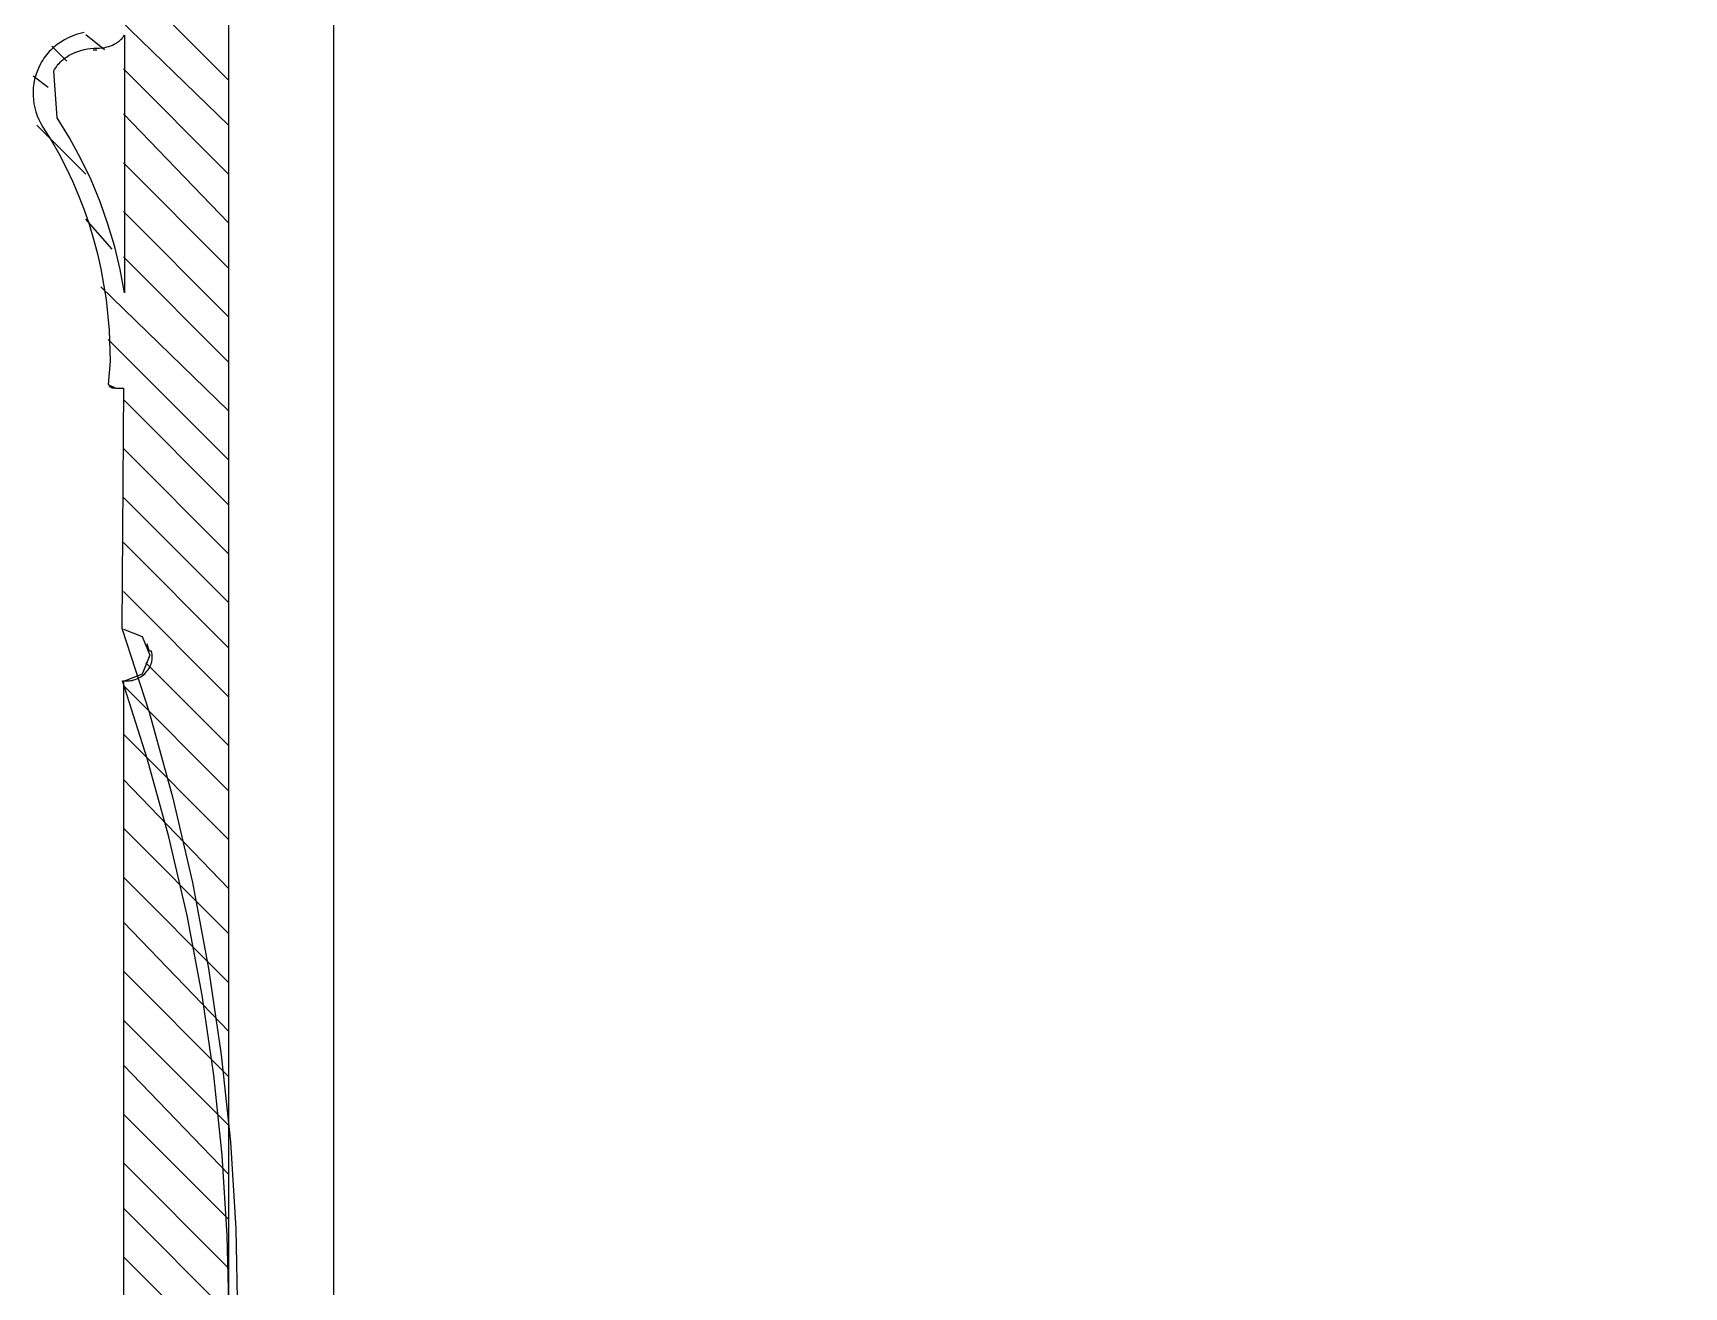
# Model space of a CAD drawing. Header units: inches. Extents: x -802 to 6464, y -987 to 5796.
# Drawn here: x 1444.9 to 1662.9, y 1906.2 to 2071.9 of the extents above; entities that cross this region are included whole.
import ezdxf

# ---------------------------------------------------------------- set-up
doc = ezdxf.new("R2010")
doc.units = ezdxf.units.IN
doc.header["$MEASUREMENT"] = 0

# ---------------------------------------------------------------- blocks, each defined once
blk = doc.blocks.new('SIDE')
at = {"color": 7}
for points in [[(2461.343, 2107.944), (2461.265, 2107.925), (2461.187, 2107.902), (2461.112, 2107.873), (2461.038, 2107.84), (2460.967, 2107.803), (2460.898, 2107.761), (2460.832, 2107.714), (2460.77, 2107.664), (2460.711, 2107.609), (2460.683, 2107.581), (2460.656, 2107.551), (2460.63, 2107.521), (2460.605, 2107.489), (2460.582, 2107.457), (2460.559, 2107.423), (2460.538, 2107.389), (2460.518, 2107.354), (2460.483, 2107.283), (2460.452, 2107.209), (2460.427, 2107.135), (2460.406, 2107.059), (2460.391, 2106.982), (2460.381, 2106.905), (2460.376, 2106.827), (2460.377, 2106.75), (2460.382, 2106.672), (2460.392, 2106.596), (2460.408, 2106.519), (2460.429, 2106.444), (2460.455, 2106.37), (2460.486, 2106.298), (2460.522, 2106.227), (2460.563, 2106.159), (2460.718, 2105.91), (2460.862, 2105.657), (2460.997, 2105.399), (2461.121, 2105.136), (2461.235, 2104.869), (2461.339, 2104.597), (2461.433, 2104.323), (2461.517, 2104.045), (2461.591, 2103.764), (2461.655, 2103.48), (2461.753, 2102.906), (2461.812, 2102.326), (2461.831, 2101.741), (2461.796, 2101.298), (2461.938, 2101.227), (2462.08, 2101.227), (2462.053, 2096.702), (2462.565, 2095.116), (2463.008, 2093.516), (2463.383, 2091.902), (2463.69, 2090.278), (2463.929, 2088.645), (2464.1, 2087.006), (2464.202, 2085.362), (2464.236, 2083.716)], [(2473.576, 2111.161), (2464.067, 2111.161), (2464.067, 2072.202), (2513.53, 2072.202), (2513.529, 2083.698), (2513.529, 2088.666)], [(2466.054, 2072.202), (2466.054, 2111.162)], [(2464.067, 2107.046), (2461.938, 2109.175)], [(2464.067, 2106.194), (2461.796, 2108.394)], [(2461.725, 2107.613), (2461.371, 2107.897)], [(2461.016, 2107.4), (2460.732, 2107.684)], [(2461.513, 2107.613), (2461.583, 2107.613)], [(2464.067, 2105.272), (2462.08, 2107.259)], [(2460.661, 2106.904), (2460.377, 2107.116)], [(2464.067, 2104.349), (2462.08, 2106.407)], [(2461.371, 2105.272), (2460.449, 2106.194)], [(2464.067, 2103.497), (2462.08, 2105.485)], [(2464.067, 2102.575), (2462.08, 2104.562)], [(2461.867, 2103.852), (2461.371, 2104.42)], [(2464.067, 2101.723), (2462.08, 2103.711)], [(2464.067, 2100.801), (2461.654, 2103.143)], [(2464.067, 2099.878), (2461.796, 2102.149)], [(2464.067, 2099.027), (2462.08, 2101.014)], [(2464.067, 2098.104), (2462.08, 2100.092)], [(2464.067, 2097.182), (2462.08, 2099.169)], [(2464.067, 2096.33), (2462.08, 2098.318)], [(2464.067, 2095.407), (2462.08, 2097.395)], [(2462.08, 2096.684), (2462.435, 2096.543), (2462.577, 2096.188), (2462.435, 2095.833), (2462.08, 2095.692), (2462.08, 2071.705), (2462.435, 2071.563), (2462.588, 2071.163), (2462.614, 2071.163), (2462.629, 2071.216), (2462.641, 2071.258), (2462.654, 2071.303)], [(2464.074, 2083.716), (2464.041, 2085.236), (2463.945, 2086.753), (2463.787, 2088.267), (2463.566, 2089.775), (2463.284, 2091.275), (2462.939, 2092.765), (2462.532, 2094.243), (2462.063, 2095.708), (2462.095, 2095.705), (2462.126, 2095.704), (2462.157, 2095.705), (2462.187, 2095.707), (2462.217, 2095.711), (2462.247, 2095.716), (2462.262, 2095.719), (2462.276, 2095.723), (2462.305, 2095.732), (2462.333, 2095.742), (2462.36, 2095.754), (2462.386, 2095.768), (2462.412, 2095.783), (2462.436, 2095.801), (2462.46, 2095.82), (2462.483, 2095.841), (2462.504, 2095.863), (2462.524, 2095.886), (2462.543, 2095.909), (2462.559, 2095.932), (2462.573, 2095.955), (2462.586, 2095.978), (2462.591, 2095.99), (2462.596, 2096.002), (2462.601, 2096.014), (2462.605, 2096.026), (2462.609, 2096.038), (2462.612, 2096.05), (2462.615, 2096.062), (2462.618, 2096.075), (2462.621, 2096.1), (2462.624, 2096.126), (2462.624, 2096.153), (2462.624, 2096.18), (2462.621, 2096.209), (2462.618, 2096.238), (2462.613, 2096.268), (2462.572, 2096.264), (2462.557, 2096.317), (2462.544, 2096.359), (2462.531, 2096.404)], [(2464.067, 2094.485), (2462.505, 2096.047)], [(2464.067, 2093.633), (2462.08, 2095.621)], [(2464.067, 2092.711), (2462.08, 2094.698)], [(2464.067, 2091.788), (2462.08, 2093.847)], [(2464.067, 2090.937), (2462.08, 2092.924)], [(2464.067, 2090.014), (2462.08, 2092.002)], [(2464.067, 2089.092), (2462.08, 2091.15)], [(2464.067, 2088.24), (2462.08, 2090.227)], [(2464.067, 2087.318), (2462.08, 2089.305)], [(2464.067, 2086.395), (2462.08, 2088.453)], [(2464.067, 2085.544), (2462.08, 2087.531)], [(2464.067, 2084.621), (2462.08, 2086.608)], [(2464.067, 2083.769), (2462.08, 2085.757)], [(2464.067, 2082.847), (2462.08, 2084.834)]]:
    blk.add_lwpolyline(points, dxfattribs=at)
for points in [[(2460.767, 2107.219), (2460.782, 2107.246), (2460.799, 2107.271), (2460.816, 2107.296), (2460.834, 2107.32), (2460.853, 2107.343), (2460.873, 2107.365), (2460.893, 2107.386), (2460.915, 2107.407), (2460.937, 2107.426), (2460.96, 2107.445), (2460.984, 2107.463), (2461.008, 2107.48), (2461.033, 2107.497), (2461.059, 2107.512), (2461.112, 2107.541), (2461.167, 2107.566), (2461.223, 2107.587), (2461.281, 2107.606), (2461.341, 2107.621), (2461.401, 2107.633), (2461.461, 2107.641), (2461.522, 2107.646), (2461.583, 2107.648), (2461.621, 2107.649), (2461.659, 2107.651), (2461.697, 2107.656), (2461.734, 2107.662), (2461.771, 2107.67), (2461.807, 2107.68), (2461.842, 2107.692), (2461.876, 2107.706), (2461.91, 2107.722), (2461.942, 2107.739), (2461.957, 2107.749), (2461.972, 2107.759), (2461.987, 2107.77), (2462.002, 2107.781), (2462.016, 2107.793), (2462.029, 2107.805), (2462.042, 2107.818), (2462.055, 2107.832), (2462.067, 2107.846), (2462.079, 2107.86), (2462.09, 2107.875), (2462.101, 2107.891), (2462.102, 2103.027), (2462.021, 2103.467), (2461.917, 2103.9), (2461.79, 2104.328), (2461.641, 2104.747), (2461.47, 2105.159), (2461.277, 2105.561), (2461.064, 2105.952), (2460.83, 2106.332)], [(2461.92, 2101.227), (2461.915, 2101.227), (2461.909, 2101.227), (2461.903, 2101.228), (2461.9, 2101.228), (2461.897, 2101.229), (2461.884, 2101.231), (2461.881, 2101.232), (2461.877, 2101.233), (2461.871, 2101.235), (2461.865, 2101.237), (2461.858, 2101.239), (2461.852, 2101.242), (2461.849, 2101.243), (2461.847, 2101.244), (2461.841, 2101.247), (2461.841, 2101.248), (2461.841, 2101.248), (2461.841, 2101.248), (2461.841, 2101.248), (2461.841, 2101.248), (2461.841, 2101.248), (2461.841, 2101.248), (2461.84, 2101.248), (2461.84, 2101.248), (2461.84, 2101.248), (2461.84, 2101.248), (2461.84, 2101.248), (2461.84, 2101.248), (2461.84, 2101.248), (2461.84, 2101.248), (2461.84, 2101.248), (2461.84, 2101.248), (2461.839, 2101.248), (2461.839, 2101.248), (2461.839, 2101.248), (2461.839, 2101.248), (2461.839, 2101.249), (2461.839, 2101.249), (2461.839, 2101.249), (2461.839, 2101.249), (2461.839, 2101.249), (2461.839, 2101.249), (2461.839, 2101.249), (2461.839, 2101.249), (2461.839, 2101.249), (2461.839, 2101.249), (2461.839, 2101.249), (2461.839, 2101.249), (2461.839, 2101.249), (2461.839, 2101.249), (2461.838, 2101.249), (2461.838, 2101.249), (2461.838, 2101.249), (2461.838, 2101.25), (2461.838, 2101.25), (2461.838, 2101.25), (2461.838, 2101.25), (2461.838, 2101.25), (2461.838, 2101.25), (2461.838, 2101.25), (2461.838, 2101.25), (2461.837, 2101.25), (2461.837, 2101.25), (2461.837, 2101.25), (2461.836, 2101.251), (2461.834, 2101.252), (2461.832, 2101.254), (2461.832, 2101.254), (2461.831, 2101.254), (2461.831, 2101.254), (2461.831, 2101.254), (2461.831, 2101.254), (2461.831, 2101.254), (2461.831, 2101.254), (2461.831, 2101.254), (2461.831, 2101.254), (2461.831, 2101.254), (2461.831, 2101.254), (2461.831, 2101.254), (2461.831, 2101.254), (2461.831, 2101.254), (2461.831, 2101.254), (2461.831, 2101.255), (2461.831, 2101.255), (2461.831, 2101.255), (2461.831, 2101.255), (2461.831, 2101.255), (2461.831, 2101.255), (2461.83, 2101.255), (2461.829, 2101.256), (2461.828, 2101.258), (2461.822, 2101.263), (2461.822, 2101.263), (2461.822, 2101.263), (2461.822, 2101.263), (2461.822, 2101.263), (2461.822, 2101.263), (2461.822, 2101.263), (2461.822, 2101.263), (2461.822, 2101.263), (2461.822, 2101.263), (2461.822, 2101.263), (2461.822, 2101.263), (2461.822, 2101.263), (2461.822, 2101.263), (2461.822, 2101.263), (2461.822, 2101.263), (2461.822, 2101.263), (2461.822, 2101.263), (2461.822, 2101.263), (2461.822, 2101.264), (2461.822, 2101.264), (2461.822, 2101.264), (2461.822, 2101.264), (2461.822, 2101.264), (2461.822, 2101.264), (2461.822, 2101.264), (2461.822, 2101.264), (2461.822, 2101.264), (2461.822, 2101.264), (2461.822, 2101.264), (2461.822, 2101.264), (2461.822, 2101.264), (2461.822, 2101.264), (2461.822, 2101.264), (2461.822, 2101.264), (2461.822, 2101.264), (2461.821, 2101.264), (2461.821, 2101.264), (2461.821, 2101.264), (2461.821, 2101.264), (2461.821, 2101.264), (2461.821, 2101.264), (2461.821, 2101.264), (2461.821, 2101.264), (2461.821, 2101.264), (2461.821, 2101.264), (2461.821, 2101.264), (2461.821, 2101.264), (2461.821, 2101.264), (2461.821, 2101.264), (2461.821, 2101.264), (2461.821, 2101.264), (2461.821, 2101.264), (2461.821, 2101.264), (2461.821, 2101.264), (2461.821, 2101.264), (2461.821, 2101.264), (2461.821, 2101.264), (2461.821, 2101.264), (2461.821, 2101.264), (2461.821, 2101.264), (2461.821, 2101.264), (2461.821, 2101.264), (2461.821, 2101.264), (2461.821, 2101.264), (2461.821, 2101.264), (2461.821, 2101.264), (2461.821, 2101.264), (2461.821, 2101.264), (2461.821, 2101.264), (2461.821, 2101.264), (2461.821, 2101.264), (2461.821, 2101.264), (2461.821, 2101.264), (2461.821, 2101.264), (2461.821, 2101.264), (2461.821, 2101.264), (2461.821, 2101.264), (2461.821, 2101.264), (2461.821, 2101.264), (2461.821, 2101.264), (2461.821, 2101.264), (2461.821, 2101.264), (2461.821, 2101.264), (2461.821, 2101.264), (2461.821, 2101.264), (2461.821, 2101.264), (2461.821, 2101.264), (2461.821, 2101.264), (2461.821, 2101.264), (2461.821, 2101.264), (2461.821, 2101.264), (2461.821, 2101.264), (2461.821, 2101.264), (2461.821, 2101.264), (2461.821, 2101.264), (2461.821, 2101.264), (2461.821, 2101.264), (2461.821, 2101.264), (2461.821, 2101.264), (2461.821, 2101.264), (2461.821, 2101.264), (2461.821, 2101.264), (2461.821, 2101.264), (2461.821, 2101.265), (2461.821, 2101.265), (2461.821, 2101.265), (2461.821, 2101.265), (2461.821, 2101.265), (2461.821, 2101.265), (2461.821, 2101.265), (2461.821, 2101.265), (2461.821, 2101.265), (2461.821, 2101.265), (2461.821, 2101.265), (2461.821, 2101.265), (2461.821, 2101.265), (2461.821, 2101.265), (2461.821, 2101.265), (2461.821, 2101.265), (2461.821, 2101.265), (2461.821, 2101.265), (2461.821, 2101.265), (2461.821, 2101.265), (2461.821, 2101.265), (2461.821, 2101.265), (2461.821, 2101.265), (2461.821, 2101.265), (2461.821, 2101.265), (2461.821, 2101.265), (2461.821, 2101.265), (2461.82, 2101.265), (2461.82, 2101.265), (2461.82, 2101.265), (2461.82, 2101.265), (2461.82, 2101.265), (2461.82, 2101.265), (2461.82, 2101.265), (2461.82, 2101.265), (2461.82, 2101.265), (2461.82, 2101.265), (2461.82, 2101.265), (2461.82, 2101.265), (2461.82, 2101.265), (2461.82, 2101.265), (2461.82, 2101.265), (2461.82, 2101.265), (2461.82, 2101.265), (2461.82, 2101.265), (2461.82, 2101.265), (2461.82, 2101.265), (2461.82, 2101.265), (2461.82, 2101.265), (2461.82, 2101.265), (2461.82, 2101.265), (2461.82, 2101.265), (2461.82, 2101.265), (2461.82, 2101.265), (2461.82, 2101.265), (2461.82, 2101.265), (2461.82, 2101.265), (2461.82, 2101.265), (2461.82, 2101.265), (2461.82, 2101.265), (2461.82, 2101.265), (2461.82, 2101.265), (2461.82, 2101.265), (2461.82, 2101.265), (2461.82, 2101.265), (2461.82, 2101.265), (2461.82, 2101.265), (2461.82, 2101.265), (2461.82, 2101.265), (2461.82, 2101.265), (2461.82, 2101.265), (2461.82, 2101.265), (2461.82, 2101.265), (2461.82, 2101.265), (2461.82, 2101.265), (2461.82, 2101.265), (2461.82, 2101.265), (2461.82, 2101.265), (2461.82, 2101.265), (2461.82, 2101.265), (2461.82, 2101.265), (2461.82, 2101.265), (2461.82, 2101.265), (2461.82, 2101.265), (2461.82, 2101.265), (2461.82, 2101.265), (2461.82, 2101.265), (2461.82, 2101.265), (2461.82, 2101.265), (2461.82, 2101.265), (2461.82, 2101.265), (2461.82, 2101.265), (2461.82, 2101.265), (2461.82, 2101.265), (2461.82, 2101.265), (2461.82, 2101.265), (2461.82, 2101.265), (2461.82, 2101.265), (2461.82, 2101.265), (2461.82, 2101.265), (2461.82, 2101.265), (2461.82, 2101.265), (2461.82, 2101.265), (2461.82, 2101.265), (2461.82, 2101.265), (2461.82, 2101.265), (2461.82, 2101.265), (2461.82, 2101.265), (2461.82, 2101.265), (2461.82, 2101.265), (2461.82, 2101.265), (2461.82, 2101.265), (2461.82, 2101.265), (2461.82, 2101.265), (2461.82, 2101.265), (2461.82, 2101.265), (2461.82, 2101.265), (2461.82, 2101.265), (2461.82, 2101.265), (2461.82, 2101.265), (2461.82, 2101.265), (2461.82, 2101.265), (2461.82, 2101.265), (2461.82, 2101.265), (2461.82, 2101.265), (2461.82, 2101.265), (2461.82, 2101.265), (2461.82, 2101.265), (2461.82, 2101.265), (2461.82, 2101.265), (2461.82, 2101.266), (2461.82, 2101.265), (2461.82, 2101.266), (2461.82, 2101.266), (2461.82, 2101.266), (2461.82, 2101.266), (2461.82, 2101.266), (2461.82, 2101.266), (2461.82, 2101.266), (2461.82, 2101.266), (2461.82, 2101.266), (2461.82, 2101.266), (2461.82, 2101.266), (2461.82, 2101.266), (2461.82, 2101.266), (2461.82, 2101.266), (2461.82, 2101.266), (2461.82, 2101.266), (2461.82, 2101.266), (2461.82, 2101.266), (2461.82, 2101.266), (2461.82, 2101.266), (2461.82, 2101.266), (2461.82, 2101.266), (2461.82, 2101.266), (2461.82, 2101.266), (2461.82, 2101.266), (2461.82, 2101.266), (2461.82, 2101.266), (2461.82, 2101.266), (2461.82, 2101.266), (2461.82, 2101.266), (2461.82, 2101.266), (2461.82, 2101.266), (2461.82, 2101.266), (2461.82, 2101.266), (2461.82, 2101.266), (2461.82, 2101.266), (2461.82, 2101.266), (2461.82, 2101.266), (2461.82, 2101.266), (2461.82, 2101.266), (2461.82, 2101.266), (2461.82, 2101.266), (2461.82, 2101.266), (2461.82, 2101.266), (2461.82, 2101.266), (2461.82, 2101.266), (2461.82, 2101.266), (2461.82, 2101.266), (2461.82, 2101.266), (2461.82, 2101.266), (2461.82, 2101.266), (2461.82, 2101.266), (2461.82, 2101.266), (2461.82, 2101.266), (2461.82, 2101.266), (2461.82, 2101.266), (2461.82, 2101.266), (2461.82, 2101.266), (2461.82, 2101.266), (2461.82, 2101.266), (2461.82, 2101.266), (2461.82, 2101.266), (2461.82, 2101.266), (2461.82, 2101.266), (2461.82, 2101.266), (2461.82, 2101.266), (2461.82, 2101.266), (2461.82, 2101.266), (2461.82, 2101.266), (2461.82, 2101.266), (2461.82, 2101.266), (2461.82, 2101.266), (2461.82, 2101.266), (2461.82, 2101.266), (2461.82, 2101.266), (2461.82, 2101.266), (2461.82, 2101.266), (2461.82, 2101.266), (2461.82, 2101.266), (2461.82, 2101.266), (2461.82, 2101.266), (2461.82, 2101.266), (2461.82, 2101.266), (2461.82, 2101.266), (2461.82, 2101.266), (2461.82, 2101.266), (2461.82, 2101.266), (2461.82, 2101.266), (2461.82, 2101.266), (2461.82, 2101.266), (2461.82, 2101.266), (2461.82, 2101.266), (2461.82, 2101.266), (2461.82, 2101.266), (2461.82, 2101.266), (2461.82, 2101.266), (2461.82, 2101.266), (2461.82, 2101.266), (2461.82, 2101.266), (2461.82, 2101.266), (2461.82, 2101.266), (2461.82, 2101.266), (2461.82, 2101.266), (2461.82, 2101.266), (2461.82, 2101.266), (2461.82, 2101.266), (2461.82, 2101.266), (2461.82, 2101.266), (2461.82, 2101.266), (2461.82, 2101.266), (2461.82, 2101.266), (2461.82, 2101.266), (2461.82, 2101.266), (2461.82, 2101.266), (2461.82, 2101.266), (2461.82, 2101.266), (2461.82, 2101.266), (2461.82, 2101.266), (2461.82, 2101.266), (2461.82, 2101.266), (2461.82, 2101.266), (2461.82, 2101.266), (2461.82, 2101.266), (2461.82, 2101.266), (2461.82, 2101.266), (2461.82, 2101.266), (2461.82, 2101.266), (2461.82, 2101.266), (2461.82, 2101.266), (2461.82, 2101.266), (2461.82, 2101.266), (2461.82, 2101.266), (2461.82, 2101.266), (2461.82, 2101.266), (2461.82, 2101.266), (2461.82, 2101.266), (2461.82, 2101.266), (2461.82, 2101.266), (2461.82, 2101.266), (2461.82, 2101.266), (2461.82, 2101.266), (2461.82, 2101.266), (2461.82, 2101.266), (2461.82, 2101.266), (2461.82, 2101.266), (2461.82, 2101.266), (2461.82, 2101.266), (2461.82, 2101.266), (2461.82, 2101.266), (2461.82, 2101.266), (2461.82, 2101.266), (2461.82, 2101.266), (2461.82, 2101.266), (2461.82, 2101.266), (2461.82, 2101.266), (2461.82, 2101.266), (2461.82, 2101.266), (2461.82, 2101.266), (2461.82, 2101.266), (2461.82, 2101.266), (2461.82, 2101.266), (2461.82, 2101.266), (2461.82, 2101.266), (2461.82, 2101.266), (2461.82, 2101.266), (2461.82, 2101.266), (2461.82, 2101.266), (2461.82, 2101.266), (2461.82, 2101.266), (2461.82, 2101.266), (2461.82, 2101.266), (2461.82, 2101.266), (2461.82, 2101.266), (2461.82, 2101.266), (2461.82, 2101.266), (2461.82, 2101.266), (2461.82, 2101.266), (2461.82, 2101.266), (2461.82, 2101.266), (2461.82, 2101.266), (2461.82, 2101.266), (2461.82, 2101.266), (2461.82, 2101.266), (2461.82, 2101.266), (2461.82, 2101.266), (2461.82, 2101.266), (2461.82, 2101.266), (2461.82, 2101.266), (2461.82, 2101.266), (2461.82, 2101.266), (2461.82, 2101.266), (2461.82, 2101.266), (2461.82, 2101.266), (2461.82, 2101.266), (2461.82, 2101.266), (2461.82, 2101.266), (2461.82, 2101.266), (2461.82, 2101.266), (2461.82, 2101.266), (2461.82, 2101.266), (2461.82, 2101.266), (2461.82, 2101.266), (2461.82, 2101.266), (2461.82, 2101.266), (2461.82, 2101.266), (2461.82, 2101.266), (2461.82, 2101.266), (2461.82, 2101.266), (2461.82, 2101.266), (2461.82, 2101.266), (2461.82, 2101.266), (2461.82, 2101.266), (2461.82, 2101.266), (2461.82, 2101.266), (2461.82, 2101.266), (2461.82, 2101.266), (2461.82, 2101.266), (2461.82, 2101.266), (2461.82, 2101.266), (2461.82, 2101.266), (2461.82, 2101.266), (2461.82, 2101.266), (2461.82, 2101.266), (2461.82, 2101.266), (2461.82, 2101.266), (2461.82, 2101.266), (2461.82, 2101.266), (2461.82, 2101.266), (2461.82, 2101.266), (2461.82, 2101.266), (2461.82, 2101.266), (2461.82, 2101.266), (2461.82, 2101.266), (2461.82, 2101.266), (2461.82, 2101.266), (2461.82, 2101.266), (2461.82, 2101.266), (2461.82, 2101.266), (2461.82, 2101.266), (2461.82, 2101.266), (2461.82, 2101.266), (2461.82, 2101.266), (2461.82, 2101.266), (2461.82, 2101.266), (2461.82, 2101.266), (2461.82, 2101.266), (2461.82, 2101.266), (2461.82, 2101.266), (2461.82, 2101.266), (2461.82, 2101.266), (2461.82, 2101.266), (2461.82, 2101.266), (2461.82, 2101.266), (2461.82, 2101.266), (2461.82, 2101.266), (2461.82, 2101.266), (2461.82, 2101.266), (2461.82, 2101.266), (2461.82, 2101.266), (2461.82, 2101.266), (2461.82, 2101.266), (2461.82, 2101.266), (2461.82, 2101.266), (2461.82, 2101.266), (2461.82, 2101.266), (2461.82, 2101.266), (2461.82, 2101.266), (2461.82, 2101.266), (2461.82, 2101.266), (2461.82, 2101.266), (2461.82, 2101.266), (2461.82, 2101.266), (2461.82, 2101.266), (2461.82, 2101.266), (2461.82, 2101.266), (2461.82, 2101.266), (2461.82, 2101.266), (2461.82, 2101.266), (2461.82, 2101.266), (2461.82, 2101.266), (2461.821, 2101.266), (2461.821, 2101.266), (2461.821, 2101.266), (2461.821, 2101.266), (2461.821, 2101.266), (2461.821, 2101.266), (2461.821, 2101.266), (2461.821, 2101.266), (2461.821, 2101.266), (2461.821, 2101.266), (2461.821, 2101.266), (2461.821, 2101.266), (2461.821, 2101.266), (2461.821, 2101.266), (2461.821, 2101.266), (2461.821, 2101.266), (2461.821, 2101.266), (2461.821, 2101.266), (2461.821, 2101.266), (2461.821, 2101.266), (2461.821, 2101.266), (2461.821, 2101.266), (2461.821, 2101.266), (2461.821, 2101.266), (2461.821, 2101.266), (2461.821, 2101.266), (2461.821, 2101.266), (2461.821, 2101.266), (2461.821, 2101.266), (2461.821, 2101.266), (2461.821, 2101.266), (2461.821, 2101.266), (2461.821, 2101.266), (2461.821, 2101.266), (2461.821, 2101.266), (2461.821, 2101.266), (2461.821, 2101.266), (2461.821, 2101.266), (2461.821, 2101.266), (2461.821, 2101.266), (2461.821, 2101.266), (2461.821, 2101.266), (2461.821, 2101.266), (2461.821, 2101.266), (2461.821, 2101.266), (2461.821, 2101.266), (2461.821, 2101.266), (2461.821, 2101.266), (2461.821, 2101.266), (2461.821, 2101.266), (2461.821, 2101.266), (2461.821, 2101.266), (2461.821, 2101.266), (2461.821, 2101.266), (2461.821, 2101.266), (2461.821, 2101.266), (2461.821, 2101.266), (2461.821, 2101.266), (2461.821, 2101.266), (2461.821, 2101.266), (2461.821, 2101.266), (2461.821, 2101.266), (2461.821, 2101.266), (2461.821, 2101.266), (2461.821, 2101.266), (2461.821, 2101.266), (2461.821, 2101.266), (2461.821, 2101.266), (2461.821, 2101.266), (2461.821, 2101.266), (2461.821, 2101.266), (2461.821, 2101.266), (2461.821, 2101.266), (2461.821, 2101.266), (2461.821, 2101.266), (2461.821, 2101.266), (2461.821, 2101.266), (2461.821, 2101.266), (2461.821, 2101.266), (2461.821, 2101.266), (2461.821, 2101.266), (2461.821, 2101.266), (2461.821, 2101.266), (2461.821, 2101.266), (2461.821, 2101.266), (2461.821, 2101.266), (2461.821, 2101.266), (2461.821, 2101.266), (2461.821, 2101.266), (2461.821, 2101.266), (2461.821, 2101.266), (2461.821, 2101.266), (2461.821, 2101.266), (2461.821, 2101.266), (2461.821, 2101.266), (2461.821, 2101.266), (2461.821, 2101.266), (2461.821, 2101.266), (2461.821, 2101.266), (2461.821, 2101.266), (2461.821, 2101.266), (2461.821, 2101.266), (2461.821, 2101.266), (2461.821, 2101.266), (2461.821, 2101.266), (2461.821, 2101.266), (2461.821, 2101.266), (2461.821, 2101.266), (2461.821, 2101.266), (2461.821, 2101.266), (2461.821, 2101.266), (2461.821, 2101.266), (2461.821, 2101.266), (2461.821, 2101.266), (2461.821, 2101.266), (2461.821, 2101.266), (2461.821, 2101.266), (2461.821, 2101.266), (2461.822, 2101.266), (2461.822, 2101.266), (2461.822, 2101.266), (2461.822, 2101.266), (2461.822, 2101.266), (2461.822, 2101.266), (2461.822, 2101.266), (2461.822, 2101.266), (2461.822, 2101.266), (2461.822, 2101.266), (2461.822, 2101.266), (2461.822, 2101.266), (2461.822, 2101.266), (2461.822, 2101.266), (2461.822, 2101.266), (2461.822, 2101.266), (2461.822, 2101.266), (2461.822, 2101.266), (2461.822, 2101.266), (2461.822, 2101.266), (2461.822, 2101.266), (2461.822, 2101.266), (2461.822, 2101.266), (2461.822, 2101.266), (2461.822, 2101.266), (2461.822, 2101.266), (2461.822, 2101.266), (2461.822, 2101.266), (2461.822, 2101.266), (2461.822, 2101.266), (2461.822, 2101.266), (2461.822, 2101.266), (2461.822, 2101.266), (2461.822, 2101.266), (2461.822, 2101.266), (2461.822, 2101.266), (2461.822, 2101.266), (2461.822, 2101.266), (2461.822, 2101.266), (2461.822, 2101.266), (2461.822, 2101.266), (2461.822, 2101.266), (2461.822, 2101.266), (2461.822, 2101.266), (2461.822, 2101.266), (2461.822, 2101.266), (2461.822, 2101.266), (2461.822, 2101.266), (2461.822, 2101.266), (2461.822, 2101.266), (2461.822, 2101.266), (2461.822, 2101.266), (2461.822, 2101.266), (2461.822, 2101.266), (2461.822, 2101.266), (2461.822, 2101.266), (2461.822, 2101.266), (2461.822, 2101.266), (2461.822, 2101.266), (2461.822, 2101.266), (2461.822, 2101.266), (2461.822, 2101.266), (2461.822, 2101.266), (2461.822, 2101.266), (2461.822, 2101.266), (2461.822, 2101.266), (2461.822, 2101.266), (2461.822, 2101.266), (2461.822, 2101.266), (2461.822, 2101.266), (2461.822, 2101.266), (2461.822, 2101.266), (2461.822, 2101.266), (2461.822, 2101.266), (2461.822, 2101.266), (2461.822, 2101.266), (2461.822, 2101.266), (2461.822, 2101.266), (2461.822, 2101.266), (2461.822, 2101.266), (2461.822, 2101.266), (2461.822, 2101.266), (2461.822, 2101.266), (2461.823, 2101.266), (2461.823, 2101.266), (2461.823, 2101.266), (2461.823, 2101.266), (2461.823, 2101.266), (2461.823, 2101.266), (2461.823, 2101.266), (2461.823, 2101.266), (2461.823, 2101.266), (2461.823, 2101.266), (2461.823, 2101.266), (2461.823, 2101.266), (2461.823, 2101.266), (2461.823, 2101.266), (2461.823, 2101.266), (2461.823, 2101.266), (2461.823, 2101.266), (2461.823, 2101.266), (2461.823, 2101.266), (2461.823, 2101.266), (2461.823, 2101.266), (2461.823, 2101.266), (2461.823, 2101.266), (2461.823, 2101.266), (2461.823, 2101.266), (2461.823, 2101.266), (2461.823, 2101.266), (2461.823, 2101.266), (2461.823, 2101.266), (2461.823, 2101.266), (2461.823, 2101.266), (2461.823, 2101.266), (2461.823, 2101.266), (2461.823, 2101.266), (2461.823, 2101.266), (2461.823, 2101.266), (2461.823, 2101.266), (2461.823, 2101.266), (2461.823, 2101.266), (2461.823, 2101.266), (2461.823, 2101.266), (2461.823, 2101.266), (2461.823, 2101.266), (2461.823, 2101.266), (2461.823, 2101.266), (2461.823, 2101.266), (2461.823, 2101.266), (2461.823, 2101.266), (2461.823, 2101.266), (2461.823, 2101.266), (2461.823, 2101.266), (2461.823, 2101.266), (2461.823, 2101.266), (2461.823, 2101.266), (2461.823, 2101.266), (2461.823, 2101.266), (2461.823, 2101.266), (2461.823, 2101.266), (2461.823, 2101.266), (2461.823, 2101.266), (2461.823, 2101.266), (2461.823, 2101.266), (2461.823, 2101.266), (2461.823, 2101.266), (2461.823, 2101.266), (2461.823, 2101.266), (2461.823, 2101.266), (2461.823, 2101.266), (2461.823, 2101.266), (2461.823, 2101.266), (2461.823, 2101.266), (2461.823, 2101.266), (2461.823, 2101.266), (2461.823, 2101.266), (2461.823, 2101.266), (2461.823, 2101.265), (2461.823, 2101.266), (2461.823, 2101.266), (2461.823, 2101.266), (2461.823, 2101.266), (2461.823, 2101.266), (2461.823, 2101.266), (2461.823, 2101.266), (2461.823, 2101.266), (2461.824, 2101.266), (2461.824, 2101.266), (2461.824, 2101.266), (2461.824, 2101.266), (2461.824, 2101.266), (2461.824, 2101.266), (2461.824, 2101.266), (2461.824, 2101.266), (2461.824, 2101.266), (2461.824, 2101.266), (2461.824, 2101.266), (2461.824, 2101.266), (2461.824, 2101.266), (2461.824, 2101.266), (2461.824, 2101.266), (2461.824, 2101.266), (2461.824, 2101.266), (2461.824, 2101.266), (2461.824, 2101.266), (2461.824, 2101.266), (2461.824, 2101.266), (2461.825, 2101.266), (2461.825, 2101.266), (2461.825, 2101.266), (2461.825, 2101.266), (2461.825, 2101.266), (2461.825, 2101.266), (2461.825, 2101.266), (2461.825, 2101.266), (2461.825, 2101.266), (2461.825, 2101.266), (2461.825, 2101.266), (2461.825, 2101.266), (2461.825, 2101.266), (2461.825, 2101.266), (2461.825, 2101.266), (2461.825, 2101.266), (2461.825, 2101.266), (2461.825, 2101.266), (2461.825, 2101.266), (2461.825, 2101.266), (2461.825, 2101.266), (2461.825, 2101.266), (2461.825, 2101.266), (2461.825, 2101.266), (2461.825, 2101.266), (2461.825, 2101.266), (2461.825, 2101.266), (2461.825, 2101.266), (2461.825, 2101.266), (2461.825, 2101.266), (2461.825, 2101.266), (2461.825, 2101.266), (2461.825, 2101.266), (2461.825, 2101.266), (2461.825, 2101.266), (2461.825, 2101.266), (2461.825, 2101.266), (2461.825, 2101.266), (2461.825, 2101.266), (2461.825, 2101.266), (2461.825, 2101.266), (2461.825, 2101.266), (2461.825, 2101.266), (2461.825, 2101.266), (2461.825, 2101.266), (2461.825, 2101.266), (2461.825, 2101.266), (2461.825, 2101.266), (2461.825, 2101.266), (2461.825, 2101.266), (2461.825, 2101.266), (2461.826, 2101.266), (2461.826, 2101.266), (2461.826, 2101.266), (2461.826, 2101.266), (2461.826, 2101.266), (2461.826, 2101.266), (2461.826, 2101.266), (2461.826, 2101.266), (2461.826, 2101.266), (2461.826, 2101.266), (2461.826, 2101.266), (2461.826, 2101.266), (2461.826, 2101.266), (2461.826, 2101.266), (2461.826, 2101.266), (2461.826, 2101.266), (2461.826, 2101.266), (2461.826, 2101.266), (2461.826, 2101.266), (2461.826, 2101.266), (2461.826, 2101.266), (2461.826, 2101.266), (2461.826, 2101.266), (2461.826, 2101.266), (2461.826, 2101.266), (2461.826, 2101.266), (2461.826, 2101.266), (2461.826, 2101.266), (2461.826, 2101.266), (2461.826, 2101.266), (2461.826, 2101.266), (2461.826, 2101.266), (2461.826, 2101.266), (2461.826, 2101.266), (2461.826, 2101.266), (2461.826, 2101.266), (2461.826, 2101.266), (2461.826, 2101.266), (2461.826, 2101.266), (2461.826, 2101.266), (2461.826, 2101.266), (2461.826, 2101.266), (2461.826, 2101.266), (2461.826, 2101.266), (2461.826, 2101.266), (2461.826, 2101.266), (2461.826, 2101.266), (2461.826, 2101.266), (2461.826, 2101.266), (2461.826, 2101.266), (2461.826, 2101.266), (2461.826, 2101.266), (2461.826, 2101.266), (2461.826, 2101.266), (2461.826, 2101.266), (2461.826, 2101.266), (2461.826, 2101.266), (2461.826, 2101.266), (2461.826, 2101.266), (2461.826, 2101.266), (2461.826, 2101.266), (2461.826, 2101.266), (2461.826, 2101.266), (2461.826, 2101.266), (2461.826, 2101.266), (2461.826, 2101.266), (2461.826, 2101.266), (2461.826, 2101.266), (2461.826, 2101.266), (2461.826, 2101.266), (2461.826, 2101.266), (2461.827, 2101.266), (2461.827, 2101.266), (2461.827, 2101.266), (2461.827, 2101.266), (2461.827, 2101.266), (2461.827, 2101.266), (2461.827, 2101.266), (2461.827, 2101.266), (2461.827, 2101.266), (2461.827, 2101.266), (2461.827, 2101.266), (2461.827, 2101.266), (2461.827, 2101.266), (2461.827, 2101.266), (2461.827, 2101.266), (2461.827, 2101.266), (2461.827, 2101.266), (2461.827, 2101.266), (2461.827, 2101.266), (2461.827, 2101.266), (2461.827, 2101.266), (2461.827, 2101.266), (2461.827, 2101.266), (2461.827, 2101.266), (2461.827, 2101.266), (2461.827, 2101.266), (2461.827, 2101.266), (2461.827, 2101.266), (2461.827, 2101.266), (2461.827, 2101.266), (2461.827, 2101.266), (2461.827, 2101.266), (2461.827, 2101.266), (2461.827, 2101.266), (2461.827, 2101.266), (2461.827, 2101.266), (2461.827, 2101.266), (2461.827, 2101.266), (2461.827, 2101.266), (2461.827, 2101.266), (2461.827, 2101.266), (2461.827, 2101.266), (2461.827, 2101.266), (2461.827, 2101.266), (2461.827, 2101.266), (2461.827, 2101.266), (2461.827, 2101.266), (2461.827, 2101.266), (2461.827, 2101.266), (2461.827, 2101.266), (2461.827, 2101.266), (2461.827, 2101.266), (2461.827, 2101.266), (2461.827, 2101.267), (2461.827, 2101.267), (2461.827, 2101.267), (2461.828, 2101.267), (2461.828, 2101.267), (2461.828, 2101.267), (2461.828, 2101.267), (2461.828, 2101.267), (2461.828, 2101.267), (2461.828, 2101.267), (2461.828, 2101.267), (2461.828, 2101.267), (2461.828, 2101.267), (2461.828, 2101.267), (2461.828, 2101.267), (2461.828, 2101.267), (2461.828, 2101.267), (2461.828, 2101.267), (2461.828, 2101.267), (2461.828, 2101.267), (2461.828, 2101.267), (2461.828, 2101.267), (2461.828, 2101.267), (2461.828, 2101.267), (2461.828, 2101.267), (2461.828, 2101.267), (2461.828, 2101.267), (2461.828, 2101.267), (2461.828, 2101.267), (2461.828, 2101.267), (2461.828, 2101.267), (2461.828, 2101.267), (2461.828, 2101.267), (2461.828, 2101.267), (2461.828, 2101.267), (2461.828, 2101.267), (2461.828, 2101.267), (2461.828, 2101.267), (2461.828, 2101.267), (2461.828, 2101.267), (2461.828, 2101.267), (2461.828, 2101.267), (2461.828, 2101.267), (2461.828, 2101.267), (2461.828, 2101.267), (2461.828, 2101.267), (2461.828, 2101.267), (2461.828, 2101.267), (2461.828, 2101.267), (2461.828, 2101.267), (2461.828, 2101.267), (2461.828, 2101.267), (2461.828, 2101.267), (2461.828, 2101.267), (2461.829, 2101.267), (2461.829, 2101.267), (2461.829, 2101.267), (2461.829, 2101.267), (2461.829, 2101.267), (2461.829, 2101.267), (2461.829, 2101.267), (2461.829, 2101.267), (2461.829, 2101.267), (2461.829, 2101.267), (2461.829, 2101.267), (2461.829, 2101.267), (2461.829, 2101.268), (2461.829, 2101.268), (2461.829, 2101.268), (2461.829, 2101.268), (2461.829, 2101.268), (2461.829, 2101.268), (2461.829, 2101.268), (2461.829, 2101.268), (2461.829, 2101.268), (2461.829, 2101.268), (2461.829, 2101.268), (2461.829, 2101.268), (2461.829, 2101.268), (2461.829, 2101.268), (2461.829, 2101.268), (2461.829, 2101.268), (2461.829, 2101.268), (2461.829, 2101.268), (2461.829, 2101.268), (2461.829, 2101.268), (2461.829, 2101.268), (2461.829, 2101.268), (2461.829, 2101.268), (2461.829, 2101.268), (2461.829, 2101.268), (2461.829, 2101.268), (2461.829, 2101.268), (2461.829, 2101.269), (2461.829, 2101.269), (2461.829, 2101.269), (2461.829, 2101.269), (2461.829, 2101.269), (2461.829, 2101.269), (2461.83, 2101.269), (2461.83, 2101.269), (2461.83, 2101.269), (2461.83, 2101.269), (2461.83, 2101.269), (2461.83, 2101.269), (2461.83, 2101.269), (2461.83, 2101.269), (2461.83, 2101.269), (2461.83, 2101.269), (2461.83, 2101.269), (2461.83, 2101.269), (2461.83, 2101.269), (2461.83, 2101.269), (2461.83, 2101.269), (2461.83, 2101.269), (2461.83, 2101.269), (2461.83, 2101.269), (2461.83, 2101.269), (2461.83, 2101.269), (2461.83, 2101.269), (2461.83, 2101.27), (2461.83, 2101.27), (2461.83, 2101.27), (2461.83, 2101.27), (2461.83, 2101.27), (2461.83, 2101.27), (2461.83, 2101.27), (2461.83, 2101.27), (2461.83, 2101.27), (2461.83, 2101.27), (2461.83, 2101.27), (2461.83, 2101.27), (2461.83, 2101.27), (2461.83, 2101.27), (2461.83, 2101.27), (2461.83, 2101.27), (2461.83, 2101.27), (2461.83, 2101.27), (2461.83, 2101.27), (2461.83, 2101.27), (2461.83, 2101.27), (2461.83, 2101.27), (2461.83, 2101.27), (2461.83, 2101.27), (2461.83, 2101.27), (2461.83, 2101.27), (2461.83, 2101.27), (2461.83, 2101.27), (2461.83, 2101.27), (2461.83, 2101.27), (2461.83, 2101.27), (2461.83, 2101.27), (2461.83, 2101.27), (2461.83, 2101.27), (2461.83, 2101.27), (2461.83, 2101.27), (2461.83, 2101.27), (2461.83, 2101.27), (2461.83, 2101.27), (2461.83, 2101.27), (2461.83, 2101.27), (2461.83, 2101.27), (2461.83, 2101.27), (2461.83, 2101.27), (2461.83, 2101.27), (2461.83, 2101.27), (2461.83, 2101.27), (2461.83, 2101.27), (2461.83, 2101.271), (2461.83, 2101.271), (2461.83, 2101.271), (2461.83, 2101.271), (2461.831, 2101.271), (2461.831, 2101.271), (2461.831, 2101.271), (2461.831, 2101.271), (2461.831, 2101.271), (2461.831, 2101.271), (2461.831, 2101.271), (2461.831, 2101.271), (2461.831, 2101.271), (2461.831, 2101.271), (2461.831, 2101.272), (2461.831, 2101.272), (2461.831, 2101.272), (2461.831, 2101.273), (2461.831, 2101.274), (2461.832, 2101.275), (2461.832, 2101.276), (2461.832, 2101.277), (2461.832, 2101.28)]]:
    blk.add_lwpolyline(points, close=True, dxfattribs=at)

msp = doc.modelspace()

# ---------------------------------------------------------------- block references
at = {"xscale": 7, "yscale": 7, "zscale": 7}
msp.add_blockref('SIDE', (-15777.76, -12683.63), dxfattribs=at)

doc.saveas('drawing.dxf')
